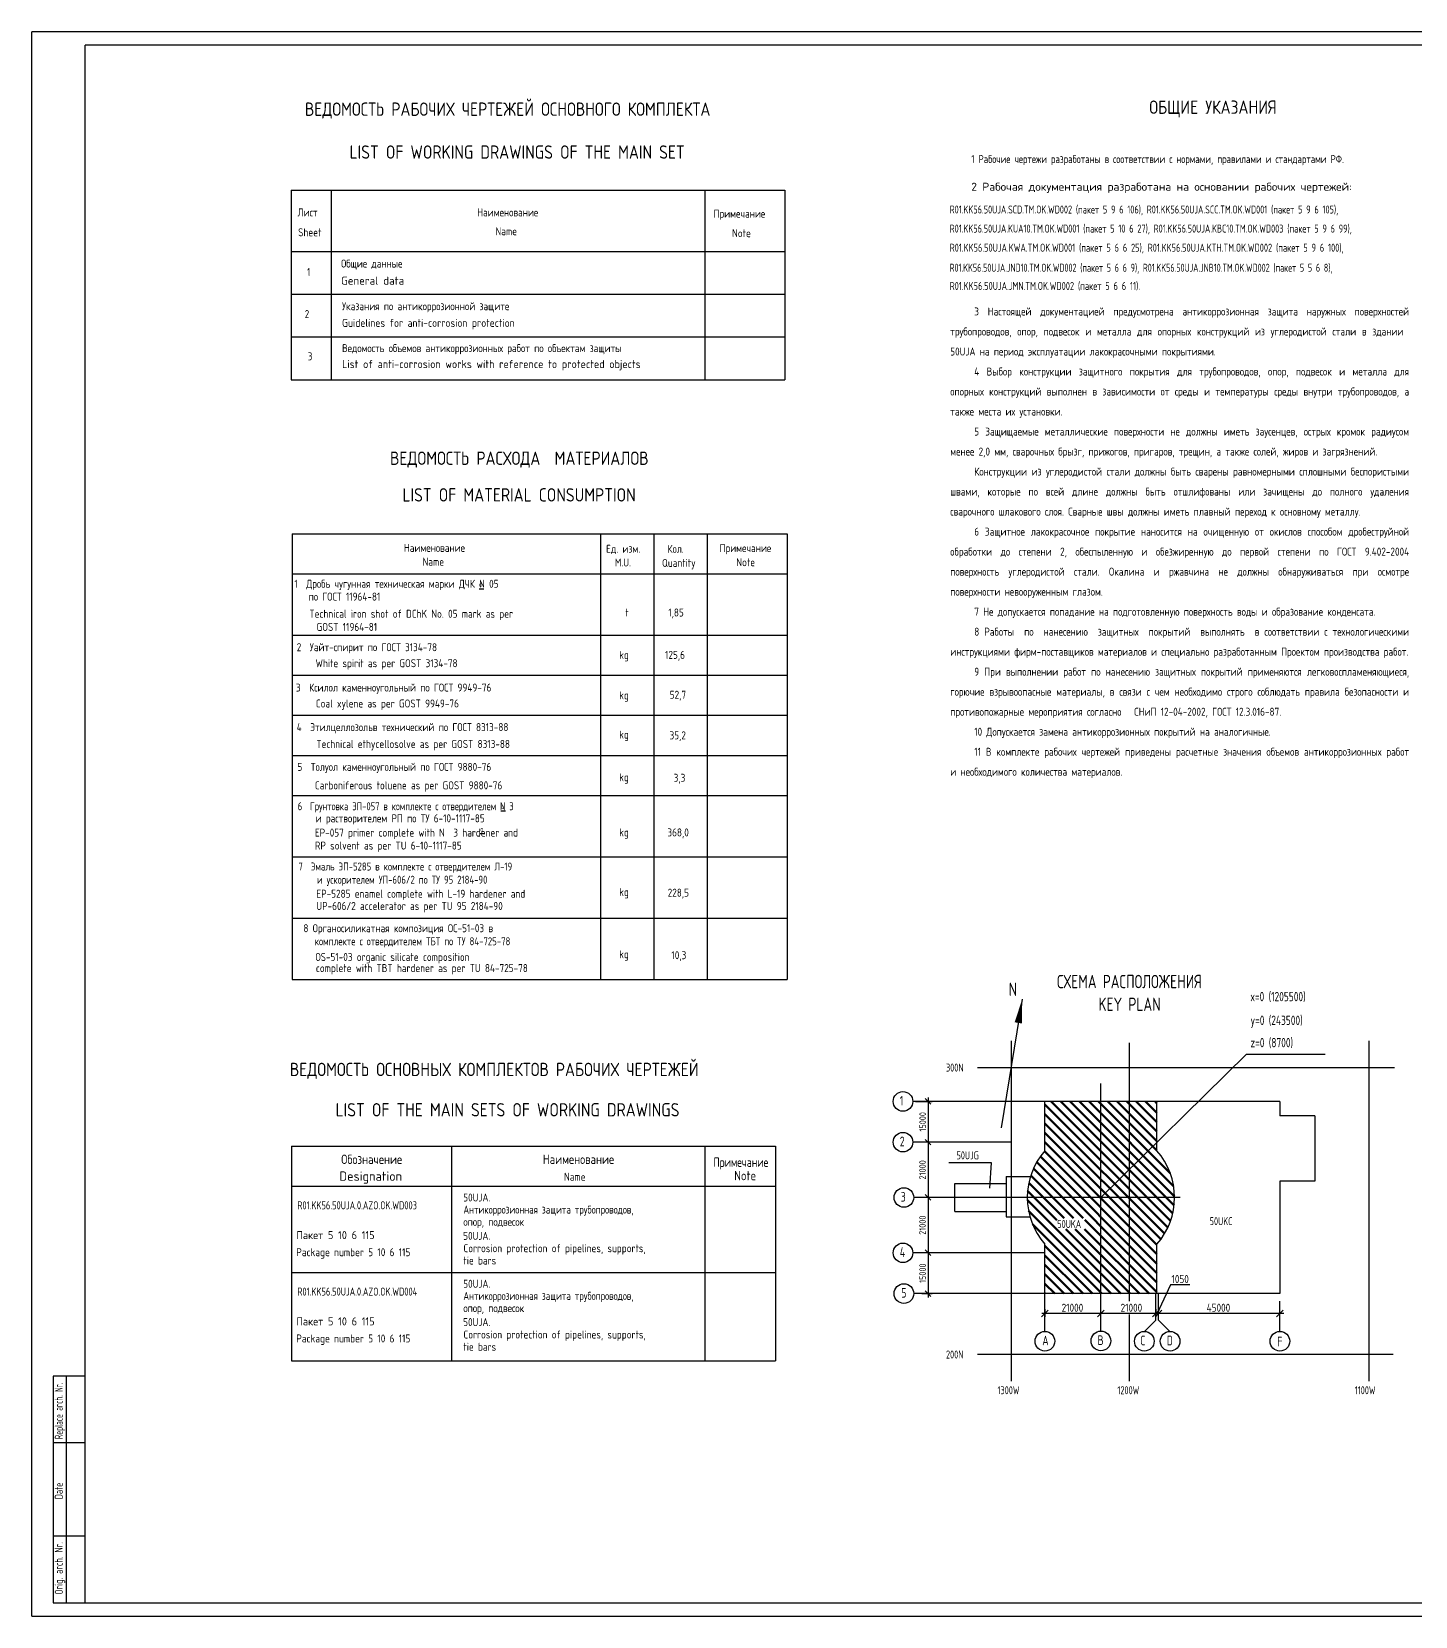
# Model space of a CAD drawing. Header units: millimetres. Extents: x 133356 to 134197, y -259 to 335.
# Drawn here: x 133356 to 133874, y -259 to 335 of the extents above; entities that cross this region are included whole.
import ezdxf
from ezdxf.enums import TextEntityAlignment as Align

# ---------------------------------------------------------------- set-up
doc = ezdxf.new("R2010")
doc.units = ezdxf.units.MM
doc.header["$LTSCALE"] = 20
doc.header["$MEASUREMENT"] = 0
doc.linetypes.add('CENTER', pattern=[1.49, 1.25, -0.11, 0.02, -0.11])
for name, color, linetype in [('-3.600 Титул', 7, 'Continuous'), ('POST', 7, 'Continuous'), ('TEXT1', 1, 'Continuous'), ('TITUL', 7, 'Continuous'), ('YELLOW', 2, 'Continuous'), ('ОСНОВНОЙ', 3, 'Continuous'), ('ТОНКИЙ', 7, 'Continuous')]:
    doc.layers.add(name, color=color, linetype=linetype)
doc.layers.add('Текст', color=7, linetype='Continuous', lineweight=25)
doc.styles.add('MONOTXT8', font='MONOTXT8.SHX', dxfattribs={"width": 0.8})
doc.styles.add('ROMANS', font='romans.shx', dxfattribs={"width": 0.8})
doc.styles.get("Standard").update_dxf_attribs({"font": 'romans.shx', "width": 0.8})
doc.dimstyles.new('100', dxfattribs={"dimtxt": 3, "dimasz": 2.5, "dimexe": 1.25, "dimexo": 0.625, "dimtad": 1, "dimdec": 0, "dimlfac": 100, "dimtxsty": 'MONOTXT8', "dimblk": 'OBLIQUE', "dimcen": 2.5, "dimclrt": 2, "dimadec": 0, "dimazin": 0, "dimtfac": 1, "dimtdec": 0, "dimtmove": 1, "dimatfit": 3, "dimldrblk": 'OBLIQUE', "dimfxl": 1, "dimarcsym": 0})
doc.dimstyles.new('50', dxfattribs={"dimtxt": 2.5, "dimasz": 2.12, "dimexe": 1.5, "dimexo": 1, "dimgap": 0.75, "dimtad": 1, "dimdec": 0, "dimlfac": 50, "dimzin": 0, "dimdsep": 46, "dimtxsty": 'MONOTXT8', "dimblk1": 'OBLIQUE', "dimblk2": 'OBLIQUE', "dimsah": 1, "dimcen": 8, "dimdle": 1.5, "dimclrt": 2, "dimadec": 0, "dimazin": 0, "dimtfac": 1, "dimtdec": 0, "dimtofl": 0, "dimtmove": 0, "dimatfit": 3, "dimldrblk": 'OBLIQUE', "dimfxl": 1, "dimtolj": 1, "dimtzin": 0, "dimarcsym": 0})

# ---------------------------------------------------------------- blocks, each defined once
blk = doc.blocks.new('_Oblique')
at = {"color": 0, "lineweight": -2}
blk.add_line((-0.5, -0.5), (0.5, 0.5), dxfattribs=at)
blk = doc.blocks.new('*D7')
at = {"layer": 'Defpoints', "color": 0, "ltscale": 0.05, "transparency": 16777216}
for p in [(133685.78, -66.1), (133691.53, -81.36), (133696.95, -81.36)]:
    blk.add_point(p, dxfattribs=at)
at = {"layer": 'TITUL', "color": 0, "linetype": 'Continuous', "lineweight": -2, "ltscale": 0.005, "transparency": 16777216}
for p, q in [((133691.53, -64.6), (133691.53, -82.86)), ((133686.78, -66.1), (133693.03, -66.1)), ((133695.95, -81.36), (133690.03, -81.36))]:
    blk.add_line(p, q, dxfattribs=at)
at = {"layer": 'TITUL', "color": 0, "lineweight": -2, "ltscale": 0.05, "transparency": 16777216, "xscale": 2.12, "yscale": 2.12, "zscale": 2.12}
for p, rotation in [((133691.53, -66.1), 90), ((133691.53, -81.36), 270)]:
    blk.add_blockref('_Oblique', p, dxfattribs=dict(at, rotation=rotation))
at = {"layer": 'TITUL', "color": 2, "ltscale": 0.05, "transparency": 16777216, "insert": (133689.48, -73.73), "char_height": 2.5, "attachment_point": 5, "rotation": 90, "style": 'ROMANS'}
blk.add_mtext('\\A1;{\\W0.8;15000}', dxfattribs=at)
blk = doc.blocks.new('*D8')
at = {"layer": 'Defpoints', "color": 0, "ltscale": 0.05, "transparency": 16777216}
for p in [(133740.21, -102.1), (133691.53, -122.84), (133691.53, -122.84)]:
    blk.add_point(p, dxfattribs=at)
at = {"layer": 'TITUL', "color": 0, "linetype": 'Continuous', "lineweight": -2, "ltscale": 0.005, "transparency": 16777216}
for p, q in [((133691.53, -100.6), (133691.53, -124.34)), ((133739.21, -102.1), (133690.03, -102.1)), ((133690.53, -122.84), (133690.03, -122.84))]:
    blk.add_line(p, q, dxfattribs=at)
at = {"layer": 'TITUL', "color": 0, "lineweight": -2, "ltscale": 0.05, "transparency": 16777216, "xscale": 2.12, "yscale": 2.12, "zscale": 2.12}
for p, rotation in [((133691.53, -102.1), 90), ((133691.53, -122.84), 270)]:
    blk.add_blockref('_Oblique', p, dxfattribs=dict(at, rotation=rotation))
at = {"layer": 'TITUL', "color": 2, "ltscale": 0.05, "transparency": 16777216, "insert": (133689.43, -112.47), "char_height": 2.5, "attachment_point": 5, "rotation": 90, "style": 'ROMANS'}
blk.add_mtext('\\A1;{\\W0.8;21000}', dxfattribs=at)
blk = doc.blocks.new('*D9')
at = {"layer": 'Defpoints', "color": 0, "ltscale": 0.05, "transparency": 16777216}
for p in [(133696.95, -81.36), (133691.53, -102.1), (133740.21, -102.1)]:
    blk.add_point(p, dxfattribs=at)
at = {"layer": 'TITUL', "color": 0, "linetype": 'Continuous', "lineweight": -2, "ltscale": 0.005, "transparency": 16777216}
for p, q in [((133695.95, -81.36), (133690.03, -81.36)), ((133691.53, -79.86), (133691.53, -103.6)), ((133739.21, -102.1), (133690.03, -102.1))]:
    blk.add_line(p, q, dxfattribs=at)
at = {"layer": 'TITUL', "color": 0, "lineweight": -2, "ltscale": 0.05, "transparency": 16777216, "xscale": 2.12, "yscale": 2.12, "zscale": 2.12}
for p, rotation in [((133691.53, -81.36), 90), ((133691.53, -102.1), 270)]:
    blk.add_blockref('_Oblique', p, dxfattribs=dict(at, rotation=rotation))
at = {"layer": 'TITUL', "color": 2, "ltscale": 0.05, "transparency": 16777216, "insert": (133689.43, -91.73), "char_height": 2.5, "attachment_point": 5, "rotation": 90, "style": 'ROMANS'}
blk.add_mtext('\\A1;{\\W0.8;21000}', dxfattribs=at)
blk = doc.blocks.new('*D10')
at = {"layer": 'Defpoints', "color": 0, "ltscale": 0.05, "transparency": 16777216}
for p in [(133691.53, -122.84), (133688.16, -138.1), (133691.53, -138.1)]:
    blk.add_point(p, dxfattribs=at)
at = {"layer": 'TITUL', "color": 0, "linetype": 'Continuous', "lineweight": -2, "ltscale": 0.005, "transparency": 16777216}
for p, q in [((133690.53, -122.84), (133690.03, -122.84)), ((133691.53, -121.34), (133691.53, -139.6)), ((133689.16, -138.1), (133693.03, -138.1))]:
    blk.add_line(p, q, dxfattribs=at)
at = {"layer": 'TITUL', "color": 0, "lineweight": -2, "ltscale": 0.05, "transparency": 16777216, "xscale": 2.12, "yscale": 2.12, "zscale": 2.12}
for p, rotation in [((133691.53, -122.84), 90), ((133691.53, -138.1), 270)]:
    blk.add_blockref('_Oblique', p, dxfattribs=dict(at, rotation=rotation))
at = {"layer": 'TITUL', "color": 2, "ltscale": 0.05, "transparency": 16777216, "insert": (133689.48, -130.47), "char_height": 2.5, "attachment_point": 5, "rotation": 90, "style": 'ROMANS'}
blk.add_mtext('\\A1;{\\W0.8;15000}', dxfattribs=at)
blk = doc.blocks.new('*D11')
at = {"layer": 'Defpoints', "color": 0, "ltscale": 0.05, "transparency": 16777216}
for p in [(133776.87, -145.55), (133776.87, -145.55), (133777.87, -145.55)]:
    blk.add_point(p, dxfattribs=at)
at = {"layer": 'POST', "color": 0, "lineweight": -2, "transparency": 16777216}
for p, q in [((133782.41, -134.87), (133777.37, -145.55)), ((133789.6, -134.87), (133782.41, -134.87)), ((133776.87, -144.92), (133776.87, -144.3)), ((133777.87, -145.55), (133776.87, -145.55)), ((133777.87, -144.92), (133777.87, -144.3))]:
    blk.add_line(p, q, dxfattribs=at)
at = {"layer": 'POST', "color": 0, "lineweight": -2, "ltscale": 0.05, "transparency": 16777216, "xscale": 2.5, "yscale": 2.5, "zscale": 2.5}
blk.add_blockref('_Oblique', (133776.87, -145.55), dxfattribs=at)
at = {"layer": 'POST', "color": 0, "lineweight": -2, "ltscale": 0.05, "transparency": 16777216, "xscale": 2.5, "yscale": 2.5, "zscale": 2.5, "rotation": 180}
blk.add_blockref('_Oblique', (133777.87, -145.55), dxfattribs=at)
at = {"layer": 'POST', "color": 2, "ltscale": 0.05, "transparency": 16777216, "insert": (133786.01, -132.68), "char_height": 3, "attachment_point": 5, "style": 'ROMANS'}
blk.add_mtext('{\\W0.8;1050}', dxfattribs=at)

msp = doc.modelspace()

# ---------------------------------------------------------------- hatches: boundary and pattern name
at = {"lineweight": 106}
h = msp.add_hatch(dxfattribs=at)
h.set_pattern_fill('ANSI31', scale=20, angle=90)
h.set_pattern_definition([(135, (132123.0443, 997.0006), (-1.767767, -1.767767), [])])
h.paths.add_polyline_path([(133756.3, -66.103), (133735.324, -66.103), (133735.324, -84.574, 0.182595), (133728.702, -102.103), (133756.3, -102.103)])
h.paths.add_polyline_path([(133767.017, -66.103), (133756.3, -66.103), (133756.3, -102.103), (133767.017, -91.54)])
h.paths.add_polyline_path([(133777.3, -66.103), (133767.017, -66.103), (133767.017, -91.54), (133777.3, -81.404)])
h.paths.add_polyline_path([(133777.3, -84.601), (133777.3, -81.404), (133767.017, -91.54), (133767.017, -102.103), (133783.899, -102.103, 0.1822467)])
h.paths.add_polyline_path([(133767.017, -91.54), (133756.3, -102.103), (133767.017, -102.103)])
h.paths.add_polyline_path([(133767.017, -102.103), (133756.3, -102.103), (133756.301, -138.103), (133767.017, -138.103)])
h.paths.add_polyline_path([(133783.899, -102.103), (133767.017, -102.103), (133767.017, -138.103), (133777.3, -138.103), (133777.3, -119.605, 0.1822497)])
h.paths.add_polyline_path([(133739.588, -114.292), (133746.688, -114.292), (133746.688, -109.792), (133739.588, -109.792)], flags=24)
h.paths.add_polyline_path([(133739.822, -113.941), (133739.822, -109.825), (133750.279, -109.825), (133750.279, -113.941)])
edge = h.paths.add_edge_path()
edge.add_line((133756.3, -102.103), (133728.702, -102.103))
edge.add_arc((133755.212, -102.103), 26.51, 179.999865, 221.314827)
edge.add_line((133735.3, -119.605), (133735.3, -138.103))
edge.add_line((133735.3, -138.103), (133756.301, -138.103))
edge.add_line((133756.301, -138.103), (133756.3, -102.103))
h.dxf.unprotected_set("ltscale", 0)

# ---------------------------------------------------------------- linework, layer by layer
at = {"layer": '-3.600 Титул', "color": 2}
msp.add_line((133726.802, -27.747), (133718.919, -75.939), dxfattribs=at)
at = {"layer": '-3.600 Титул', "color": 7, "linetype": 'CENTER', "ltscale": 10}
for p, q in [((133722.601, -43.434), (133722.601, -170.988)), ((133856.78, -43.434), (133856.78, -170.988)), ((133710.027, -53.434), (133866.302, -53.434)), ((133777.3, -66.103), (133685.781, -66.103)), ((133735.3, -138.103), (133686.121, -138.103)), ((133865.811, -160.988), (133710.027, -160.988))]:
    msp.add_line(p, q, dxfattribs=at)
at = {"layer": '-3.600 Титул', "color": 7, "linetype": 'CENTER', "ltscale": 10, "extrusion": (0, 0, -1)}
for p, q in [((133756.301, -152.19), (133756.3, -59.403)), ((133786.023, -102.103), (133686.121, -102.103))]:
    msp.add_line(p, q, dxfattribs=at)
at = {"layer": '-3.600 Титул', "color": 3}
for p, q in [((133735.324, -84.574), (133735.324, -66.103)), ((133777.324, -66.103), (133735.324, -66.103)), ((133777.3, -84.601), (133777.3, -66.103)), ((133735.3, -138.103), (133735.3, -119.605)), ((133777.3, -138.103), (133777.3, -119.605)), ((133777.3, -138.103), (133735.3, -138.103))]:
    msp.add_line(p, q, dxfattribs=at)
at = {"layer": '-3.600 Титул', "color": 7}
for p, q in [((133823.4, -66.103), (133777.3, -66.103)), ((133805.38, -66.103), (133777.3, -66.103)), ((133823.4, -66.103), (133823.4, -71.503)), ((133836.5, -71.503), (133823.4, -71.503)), ((133836.5, -71.503), (133836.5, -96.003)), ((133720.823, -94.233), (133729.897, -94.233)), ((133701.5, -107.304), (133701.5, -96.804)), ((133701.5, -96.804), (133720.823, -96.804)), ((133836.5, -96.003), (133823.4, -96.003)), ((133823.4, -96.003), (133823.401, -138.103)), ((133701.5, -107.304), (133720.823, -107.304)), ((133720.823, -109.293), (133729.696, -109.293)), ((133777.3, -138.103), (133776.873, -138.103)), ((133823.401, -138.103), (133777.3, -138.103)), ((133772.617, -152.297), (133776.873, -148.04)), ((133782.183, -152.297), (133777.926, -148.04))]:
    msp.add_line(p, q, dxfattribs=at)
at = {"layer": '-3.600 Титул', "color": 0, "linetype": 'CENTER', "ltscale": 10}
for p, q in [((133722.601, -81.363), (133685.781, -81.363)), ((133735.3, -122.843), (133685.781, -122.843)), ((133735.3, -152.296), (133735.3, -138.103)), ((133776.873, -148.04), (133776.873, -138.103)), ((133777.926, -148.04), (133777.926, -138.103)), ((133823.401, -152.296), (133823.401, -140.938))]:
    msp.add_line(p, q, dxfattribs=at)
at = {"layer": '-3.600 Титул', "color": 7, "linetype": 'Continuous'}
for p, q in [((133715.321, -89.136), (133699.274, -89.136)), ((133714.658, -98.585), (133715.321, -89.136))]:
    msp.add_line(p, q, dxfattribs=at)
at = {"layer": '-3.600 Титул', "color": 7, "extrusion": (0, 0, -1)}
msp.add_line((133720.823, -94.233), (133720.823, -109.293), dxfattribs=at)
at = {"layer": '-3.600 Титул', "color": 2, "linetype": 'Continuous'}
msp.add_lwpolyline([(133726.802, -27.747, 0, 2.8, 0), (133725.347, -36.644, 2.8, 2.8, 0)], format="xyseb", dxfattribs=at)
at = {"layer": '-3.600 Титул', "color": 0}
for centre in [(133682.101, -66.103), (133682.101, -81.363), (133682.44, -102.103), (133682.101, -122.843), (133682.44, -138.103), (133735.3, -155.976), (133756.301, -155.87), (133772.558, -155.976), (133782.241, -155.976), (133823.401, -155.976)]:
    msp.add_circle(centre, 3.68, dxfattribs=at)
at = {"layer": '-3.600 Титул', "color": 3}
for centre, start, end in [((133755.212, -102.103), 138.60816, 221.314827), ((133757.389, -102.103), 318.685173, 41.39184)]:
    msp.add_arc(centre, 26.51, start, end, dxfattribs=at)
for p, q in [((134196.527, 334.905), (133355.527, 334.905)), ((133355.527, -259.095), (133355.527, 334.905)), ((134196.527, 334.905), (133355.527, 334.905)), ((133355.527, -259.095), (134196.527, -259.095)), ((133355.527, -259.095), (134196.527, -259.095))]:
    msp.add_line(p, q)
at = {"color": 7, "linetype": 'CENTER', "ltscale": 15, "extrusion": (0, 0, -1)}
msp.add_line((133767.017, -140.922), (133767.017, -44.111), dxfattribs=at)
at = {"color": 7}
for p, q in [((133756.3, -102.103), (133810.817, -48.367)), ((133810.817, -48.367), (133840.373, -48.367))]:
    msp.add_line(p, q, dxfattribs=at)
at = {"color": 3}
for p, q in [((133452.967, -82.902), (133452.967, -163.335)), ((133452.967, -82.902), (133634.299, -82.902)), ((133512.967, -163.335), (133512.967, -82.902)), ((133607.967, -163.335), (133607.967, -82.902)), ((133634.299, -82.902), (133634.299, -163.335)), ((133452.967, -97.902), (133634.299, -97.902)), ((133452.967, -163.335), (133634.299, -163.335))]:
    msp.add_line(p, q, dxfattribs=at)
at = {"color": 0}
msp.add_line((133452.967, -130.242), (133634.299, -130.242), dxfattribs=at)
at = {"color": 7, "linetype": 'CENTER', "ltscale": 10, "extrusion": (0, 0, -1)}
msp.add_line((133767.017, -170.988), (133767.017, -145.922), dxfattribs=at)
at = {"layer": 'POST', "color": 0, "ltscale": 0.005}
for p, q in [((133824.901, -145.547), (133734.104, -145.547)), ((133735.3, -144.009), (133735.3, -146.797)), ((133776.873, -144.009), (133776.873, -146.797))]:
    msp.add_line(p, q, dxfattribs=at)
at = {"layer": 'TITUL', "color": 1}
for p, q in [((134191.527, 329.905), (133375.527, 329.905)), ((133375.527, -254.095), (133375.527, 329.905)), ((133375.527, -254.095), (134191.527, -254.095))]:
    msp.add_line(p, q, dxfattribs=at)
at = {"layer": 'TITUL', "color": 1, "linetype": 'Continuous'}
for p, q in [((133363.527, -169.095), (133363.527, -254.095)), ((133375.527, -169.095), (133363.527, -169.095)), ((133368.527, -254.095), (133368.527, -169.095)), ((133375.527, -194.095), (133363.527, -194.095)), ((133375.527, -229.095), (133363.527, -229.095)), ((133363.527, -254.095), (133375.527, -254.095))]:
    msp.add_line(p, q, dxfattribs=at)
at = {"layer": 'ОСНОВНОЙ'}
for p, q in [((133452.806, 275.46), (133452.806, 204.46)), ((133452.806, 275.46), (133637.806, 275.46)), ((133467.806, 275.46), (133467.806, 204.46)), ((133607.806, 275.46), (133607.806, 204.46)), ((133637.806, 275.46), (133637.806, 204.46)), ((133452.806, 252.46), (133637.806, 252.46)), ((133452.806, 204.46), (133637.806, 204.46))]:
    msp.add_line(p, q, dxfattribs=at)
at = {"layer": 'ОСНОВНОЙ', "color": 0}
for p, q in [((133452.806, 236.46), (133637.806, 236.46)), ((133452.806, 220.46), (133637.806, 220.46))]:
    msp.add_line(p, q, dxfattribs=at)
at = {"layer": 'ОСНОВНОЙ', "color": 3}
for p, q in [((133453.158, 146.644), (133453.158, -20.356)), ((133568.742, 146.644), (133568.742, -20.356)), ((133588.742, 146.644), (133588.742, -20.356)), ((133608.742, 146.644), (133608.742, -20.356)), ((133638.742, 146.644), (133638.742, -20.356))]:
    msp.add_line(p, q, dxfattribs=at)
at = {"layer": 'Текст', "color": 2, "linetype": 'Continuous', "ltscale": 15}
for p, q in [((133523.224, 126.105), (133524.944, 126.105)), ((133531.376, 42.886), (133533.095, 42.886)), ((133523.684, 34.307), (133525.404, 34.307))]:
    msp.add_line(p, q, dxfattribs=at)
at = {"layer": 'ТОНКИЙ', "color": 3}
for p, q in [((133453.158, 146.644), (133638.742, 146.644)), ((133453.158, 131.644), (133638.742, 131.644)), ((133453.158, -20.356), (133638.742, -20.356))]:
    msp.add_line(p, q, dxfattribs=at)
at = {"layer": 'ТОНКИЙ', "color": 0}
for p, q in [((133453.158, 108.644), (133638.742, 108.644)), ((133453.158, 93.644), (133638.742, 93.644)), ((133453.158, 78.644), (133638.742, 78.644)), ((133453.158, 63.644), (133638.742, 63.644)), ((133453.158, 48.644), (133638.742, 48.644)), ((133453.158, 25.644), (133638.742, 25.644)), ((133453.158, 2.644), (133638.742, 2.644))]:
    msp.add_line(p, q, dxfattribs=at)

# ---------------------------------------------------------------- block references
at = {"layer": 'POST', "color": 0, "ltscale": 0.005, "xscale": 2.5, "yscale": 2.5, "zscale": 2.5, "rotation": 180}
for p in [(133735.3, -145.547), (133756.301, -145.547), (133823.401, -145.547)]:
    msp.add_blockref('_Oblique', p, dxfattribs=at)
at = {"layer": 'POST', "color": 0, "ltscale": 0.005, "xscale": 2.5, "yscale": 2.5, "zscale": 2.5}
msp.add_blockref('_Oblique', (133776.873, -145.547), dxfattribs=at)

# ---------------------------------------------------------------- texts
at = {"layer": '-3.600 Титул', "color": 3, "style": 'ROMANS', "width": 0.7}
for s, height, p in [('300N', 3, (133698.23, -54.905)), ('1', 3.64, (133680.919, -67.648)), ('2', 3.64, (133680.919, -82.908)), ('3', 3.64, (133681.259, -103.648)), ('50UKA', 3, (133739.938, -113.542)), ('4', 3.64, (133680.919, -124.388)), ('5', 3.64, (133681.48, -139.648)), ('A', 3.64, (133734.32, -157.521)), ('B', 3.64, (133755.062, -157.415)), ('C', 3.64, (133771.064, -157.521)), ('D', 3.64, (133780.977, -157.521)), ('F', 3.64, (133822.42, -157.915)), ('200N', 3, (133698.23, -162.459)), ('1300W', 3, (133717.551, -175.854)), ('1100W', 3, (133851.453, -175.854))]:
    msp.add_text(s, height=height, dxfattribs=at).set_placement(p)
at = {"layer": '-3.600 Титул', "color": 2, "style": 'ROMANS', "width": 0.7}
for s, p in [('50UJG', (133702.173, -87.803)), ('50UKC', (133797.062, -112.468))]:
    msp.add_text(s, height=3, dxfattribs=at).set_placement(p)
at = {"color": 7, "style": 'ROMANS', "width": 0.7}
for s, p in [('x=0 (1205500)', (133812.307, -28.54)), ('y=0 (243500)', (133812.363, -37.434)), ('z=0 (8700)', (133812.372, -45.793))]:
    msp.add_text(s, height=3.5, dxfattribs=at).set_placement(p)
at = {"color": 2, "style": 'ROMANS'}
for s, width, p in [('Обозначение', 0.8, (133482.967, -87.786)), ('Наименование', 0.8, (133560.467, -87.786)), ('Примечание', 0.728939, (133621.338, -89.344)), ('Designation', 0.917672, (133482.608, -94.626)), ('Note', 0.8, (133622.967, -93.898))]:
    msp.add_text(s, height=3.5, dxfattribs=dict(at, width=width)).set_placement(p, align=Align.MIDDLE)
at = {"color": 2, "ltscale": 0.5, "style": 'ROMANS', "width": 0.73}
for s, p in [('R01.KK56.50UJA.0.AZO.OK.WD003', (133455.123, -106.533)), ('R01.KK56.50UJA.0.AZO.OK.WD004', (133455.123, -138.874))]:
    msp.add_text(s, height=3, dxfattribs=at).set_placement(p)
at = {"color": 7, "linetype": 'Continuous'}
for s, width, p in [('Replace arch. Nr.', 0.53, (133367.171, -182.078)), ('Date', 0.7, (133367.171, -212.095)), ('Orig. arch. Nr.', 0.6, (133367.171, -241.095))]:
    msp.add_text(s, height=3, rotation=90, dxfattribs=dict(at, width=width)).set_placement(p, align=Align.CENTER)
at = {"color": 3, "style": 'ROMANS', "width": 0.7}
msp.add_text('1200W', height=3, dxfattribs=at).set_placement((133762.486, -175.854))
at = {"color": 3, "insert": (133767.017, -25.416), "char_height": 5, "width": 61.1375, "attachment_point": 5, "line_spacing_factor": 1.021477, "style": 'ROMANS'}
msp.add_mtext('\\W0.7000;СХЕМА РАСПОЛОЖЕНИЯ KEY PLAN', dxfattribs=at)
at = {"layer": 'POST', "color": 2, "style": 'ROMANS', "width": 0.804606}
for p in [(133454.696, -124.111), (133454.696, -156.451)]:
    msp.add_text('Package number 5 10 6 115', height=3, dxfattribs=at).set_placement(p)
at = {"layer": 'POST', "color": 2, "ltscale": 0.005, "char_height": 3, "attachment_point": 5, "style": 'ROMANS'}
for s, insert in [('{\\W0.8;21000}', (133745.625, -143.422)), ('{\\W0.8;21000}', (133767.732, -143.422)), ('{\\W0.8;45000}', (133800.351, -143.422))]:
    msp.add_mtext(s, dxfattribs=dict(at, insert=insert))
at = {"layer": 'TEXT1', "color": 3, "style": 'ROMANS', "width": 0.7}
msp.add_text('N', height=5, dxfattribs=at).set_placement((133721.755, -26.566))
at = {"layer": 'YELLOW'}
for s, width, p in [('1 Рабочие чертежи разработаны в соответствии с нормами, правилами и стандартами РФ.', 0.759474, (133707.698, 285.672)), ('2 Рабочая документация разработана на основании рабочих чертежей:', 1.008048, (133707.691, 275.28)), ('Общие данные', 0.8, (133471.49, 246.48)), ('1', 0.8, (133458.755, 243.345)), ('General data', 0.944842, (133471.49, 240.08)), ('Указания по антикоррозионной защите', 0.8, (133471.854, 230.497)), ('Guidelines for anti-corrosion protection', 0.833502, (133471.854, 224.247)), ('Ведомость объемов антикоррозионных работ по объектам защиты', 0.8, (133471.861, 214.774)), ('List of anti-corrosion works with reference to protected objects', 0.877568, (133471.861, 208.813)), ('Ед. изм.', 0.8, (133570.811, 139.559)), ('M.U.', 0.8, (133574.091, 134.435)), ('Quantity', 0.8, (133591.799, 134.291)), ('Кол.', 0.8, (133593.805, 139.546)), ('  kg', 0.8, (133572.531, 99.758)), ('3  Ксилол каменноугольный по ГОСТ 9949-76', 0.8, (133454.553, 87.551)), ('Coal xylene as per GOST 9949-76', 0.8, (133462.022, 81.574)), ('  kg', 0.8, (133572.531, 84.653)), ('4  Этилцеллозольв технический по ГОСТ 8313-88', 0.8, (133454.863, 72.717)), ('  kg', 0.8, (133572.531, 69.919)), ('Technical ethycellosolve as per GOST 8313-88', 0.8, (133462.205, 66.402)), ('5  Толуол каменноугольный по ГОСТ 9880-76', 0.8, (133455.137, 57.821)), (' Carboniferous toluene as per GOST 9880-76', 0.8, (133460.083, 50.898)), ('  kg', 0.8, (133572.531, 53.928)), ('  kg', 0.8, (133572.531, 33.279)), ('  kg', 0.8, (133572.531, 10.909)), ('  kg', 0.8, (133572.531, -12.417))]:
    msp.add_text(s, height=3, dxfattribs=dict(at, width=width)).set_placement(p)
at = {"layer": 'YELLOW', "color": 2}
for s, width, p in [(' 2', 0.8, (133456.261, 227.558)), ('3', 0.8, (133458.975, 211.717)), ('3,3', 0.8, (133596.159, 53.725)), ('8 Органосиликатная композиция ОС-51-03 в', 0.8, (133457.368, -2.667)), (' комплекте с отвердителем ТБТ по ТУ 84-725-78', 0.759458, (133460.104, -7.56)), ('ОS-51-03 organic silicate composition ', 0.8, (133461.9, -13.443)), ('complete with TBT hardener as per TU 84-725-78', 0.8, (133462.043, -17.599))]:
    msp.add_text(s, height=3, dxfattribs=dict(at, width=width)).set_placement(p)
at = {"layer": 'YELLOW', "color": 2, "style": 'ROMANS'}
for s, width, p in [('Name', 0.8, (133555.055, -95.841)), ('Пакет 5 10 6 115', 0.890637, (133454.71, -117.709)), ('Пакет 5 10 6 115', 0.890637, (133454.71, -150.049))]:
    msp.add_text(s, height=3, dxfattribs=dict(at, width=width)).set_placement(p)
at = {"layer": 'YELLOW', "style": 'ROMANS'}
for s, width, p in [('50UJA.  ', 0.8, (133517.278, -103.605)), ('Антикоррозионная защита трубопроводов, ', 0.7654, (133517.33, -108.138)), ('опор, подвесок ', 0.8, (133517.339, -112.723)), ('50UJA. ', 0.8, (133517.258, -117.978)), ('tie bars', 0.8, (133517.339, -127.229)), ('Corrosion protection of pipelines, supports,', 0.8, (133517.356, -122.63)), ('50UJA.  ', 0.8, (133517.278, -135.945)), ('Антикоррозионная защита трубопроводов, ', 0.7654, (133517.33, -140.479)), ('опор, подвесок ', 0.8, (133517.339, -145.063)), ('50UJA. ', 0.8, (133517.258, -150.318)), ('Corrosion protection of pipelines, supports,', 0.8, (133517.356, -154.97)), ('tie bars', 0.8, (133517.339, -159.569))]:
    msp.add_text(s, height=3, dxfattribs=dict(at, width=width)).set_placement(p)
at = {"layer": 'YELLOW', "insert": (133699.823, 246.519), "char_height": 3, "width": 186.35121, "attachment_point": 1, "style": 'ROMANS'}
msp.add_mtext('\\pxi3,r6.3546qjsm1.5;\\P\\pi0,r0ql;\\P\\pi3qj;3 Настоящей документацией предусмотрена антикоррозионная защита наружных поверхностей трубопроводов, опор, подвесок и металла для опорных конструкций из углеродистой стали в здании  50UJA на период эксплуатации лакокрасочными покрытиями.\\P4 Выбор конструкции защитного покрытия для трубопроводов, опор, подвесок и металла для опорных конструкций выполнен в зависимости от среды и температуры среды внутри трубопроводов, а также места их установки.   \\P{\\C2;5 Защищаемые металлические поверхности не должны иметь заусенцев, острых кромок }радиусом менее 2,0 мм, сварочных брызг, прижогов, пригаров, трещин, а также солей, жиров и загрязнений. \\PКонструкции из углеродистой стали должны быть сварены равномерными сплошными беспористыми швами, которые по всей длине должны быть отшлифованы или зачищены до полного удаления сварочного шлакового слоя. Сварные швы должны иметь плавный переход к основному металлу. \\P6 Защитное лакокрасочное покрытие наносится на очищенную от окислов способом дробеструйной обработки до степени 2, обеспыленную и обезжиренную до первой степени по ГОСТ 9.402-2004 поверхность углеродистой стали.{\\C6; }Окалина и ржавчина не должны обнаруживаться при осмотре поверхности невооруженным глазом. \\P7 Не допускается попадание на подготовленную поверхность воды и образование конденсата.  \\P8 Работы  по  нанесению  защитных  покрытий  выполнять  в соответствии с технологическими инструкциями фирм-поставщиков материалов и специально разработанным Проектом производства работ.   \\P9 При выполнении работ по нанесению защитных покрытий применяются легковоспламеняющиеся, горючие взрывоопасные материалы, в связи с чем необходимо строго соблюдать правила безопасности и  противопожарные мероприятия согласн{\\C2;о   СНиП 12-04-2002, ГОСТ 12.3.016-87. \\P10 Допускается замена антикоррозионных покрытий на аналогичные. \\P}11 В комплекте рабочих чертежей приведены расчетные значения объемов антикоррозионных работ и необходимого количества материалов.   ', dxfattribs=at)
at = {"layer": 'Текст', "color": 3, "width": 0.8}
for s, p in [('ВЕДОМОСТЬ РАБОЧИХ ЧЕРТЕЖЕЙ ОСНОВНОГО КОМПЛЕКТА', (133457.935, 303.359)), ('ОБЩИЕ УКАЗАНИЯ', (133774.451, 304.105)), ('LIST OF WORKING DRAWINGS OF THE MAIN SET', (133474.691, 287.288)), ('ВЕДОМОСТЬ РАСХОДА  МАТЕРИАЛОВ', (133489.833, 172.514)), ('LIST OF MATERIAL CONSUMPTION', (133494.514, 158.779))]:
    msp.add_text(s, height=5, dxfattribs=at).set_placement(p)
at = {"layer": 'Текст', "color": 2}
for s, width, p in [('Лист', 0.8, (133455.166, 265.672)), ('Наименование', 0.8, (133522.485, 265.672)), ('Примечание', 0.8, (133611.129, 265.194)), ('R01.KK56.50UJA.SCD.TM.OK.WD002 (пакет 5 9 6 106), R01.KK56.50UJA.SCC.TM.OK.WD001 (пакет 5 9 6 105),', 0.7, (133699.616, 266.75)), ('Name', 0.8, (133529.366, 258.604)), ('R01.KK56.50UJA.KUA10.TM.OK.WD001 (пакет 5 10 6 27), R01.KK56.50UJA.KBC10.TM.OK.WD003 (пакет 5 9 6 99),', 0.671, (133699.616, 259.595)), ('Sheet', 0.8, (133455.406, 258.196)), ('Note', 0.8, (133618.053, 257.878)), ('R01.KK56.50UJA.KWA.TM.OK.WD001 (пакет 5 6 6 25), R01.KK56.50UJA.KTH.TM.OK.WD002 (пакет 5 9 6 100),', 0.708, (133699.616, 252.439)), ('R01.KK56.50UJA.JND10.TM.OK.WD002 (пакет 5 6 6 9), R01.KK56.50UJA.JNB10.TM.OK.WD002 (пакет 5 5 6 8),', 0.687, (133699.616, 244.926)), ('R01.KK56.50UJA.JMN.TM.OK.WD002 (пакет 5 6 6 11).', 0.709, (133699.616, 238.097)), ('Наименование', 0.8, (133495.023, 139.91)), ('Примечание', 0.8, (133613.384, 139.834)), ('Name', 0.8, (133502.037, 134.714)), ('Note', 0.8, (133619.64, 134.523)), (' 1  Дробь чугунная техническая марки ДЧК N 05', 0.8, (133452.401, 126.455)), ('   по ГОСТ 11964-81', 0.8, (133454.568, 121.633)), ('   Technical iron shot of DChK No. 05 mark as per', 0.8, (133454.84, 115.216)), ('GOST 11964-81', 0.8, (133462.316, 110.283)), ('t', 0.8, (133578.005, 115.688)), ('1,85', 0.8, (133594.145, 115.683)), ('2  Уайт-спирит по ГОСТ 3134-78', 0.8, (133454.861, 102.677)), ('125,6', 0.8, (133592.94, 99.802)), ('White spirit as per GOST 3134-78', 0.8, (133461.915, 96.677)), ('52,7', 0.8, (133594.68, 84.852)), ('35,2', 0.8, (133594.606, 69.638)), ('6  Грунтовка ЭП-057 в комплекте с отвердителем N 3  ', 0.740047, (133455.238, 43.056)), ('EP-057 primer complete with N  3 hardener and  ', 0.8, (133461.683, 33.173)), ('и растворителем РП по ТУ 6-10-1117-85', 0.8, (133461.967, 38.533)), ('368,0', 0.8, (133593.813, 33.252)), ('RP solvent as per TU 6-10-1117-85', 0.8, (133461.683, 28.315)), ('7  Эмаль ЭП-5285 в комплекте с отвердителем Л-19', 0.755472, (133455.493, 20.47)), ('и ускорителем УП-606/2 по ТУ 95 2184-90', 0.755472, (133462.45, 15.525)), ('EP-5285 enamel complete with L-19 hardener and', 0.8, (133462.23, 10.268)), ('228,5', 0.8, (133593.909, 10.66)), ('UP-606/2 accelerator as per TU 95 2184-90', 0.8, (133462.23, 5.667)), ('10,3', 0.8, (133595.314, -12.777))]:
    msp.add_text(s, height=3, dxfattribs=dict(at, width=width)).set_placement(p)
at = {"layer": 'Текст', "color": 2, "style": 'ROMANS', "width": 0.65}
for p in [(133523.28, 126.767), (133531.431, 43.548), (133523.74, 34.97)]:
    msp.add_text('о', height=2, dxfattribs=at).set_placement(p)
at = {"layer": 'Текст', "color": 3, "style": 'ROMANS', "width": 0.8}
for s, p in [('ВЕДОМОСТЬ ОСНОВНЫХ КОМПЛЕКТОВ РАБОЧИХ ЧЕРТЕЖЕЙ', (133452.302, -56.605)), ('LIST OF THE MAIN SETS OF WORKING DRAWINGS', (133469.445, -71.724))]:
    msp.add_text(s, height=5, dxfattribs=at).set_placement(p)

# ---------------------------------------------------------------- dimensions: what is measured, and where the dimension line sits
at = {"layer": 'POST', "color": 0}
dim = msp.add_linear_dim(base=(133776.873, -145.547), p1=(133777.87, -145.547), p2=(133776.873, -145.547), text='{\\W0.8;1050}', dimstyle='100', override={"dimtxsty": 'ROMANS'}, dxfattribs=at)
dim.commit()
dim.dimension.update_dxf_attribs({"geometry": '*D11', "text_midpoint": (133783.038, -134.866), "dimtype": 160})
at = {"layer": 'TITUL', "color": 7, "linetype": 'Continuous', "ltscale": 0.005}
for base, p1, p2, text, override, picture, middle in [((133691.528, -81.363), (133685.781, -66.103), (133696.947, -81.363), '{\\W0.8;15000}', {"dimtxsty": 'ROMANS'}, '*D7', (133689.476, -73.733)), ((133691.528, -102.103), (133696.947, -81.363), (133740.212, -102.103), '{\\W0.8;21000}', {"dimtxsty": 'ROMANS', "dimtmove": 1}, '*D9', (133689.431, -91.733)), ((133691.528, -122.84), (133740.212, -102.103), (133691.528, -122.84), '{\\W0.8;21000}', {"dimtxsty": 'ROMANS', "dimtmove": 1}, '*D8', (133689.431, -112.471)), ((133691.528, -138.103), (133691.528, -122.84), (133688.164, -138.103), '{\\W0.8;15000}', {"dimtxsty": 'ROMANS', "dimtmove": 1}, '*D10', (133689.476, -130.471))]:
    dim = msp.add_linear_dim(base=base, p1=p1, p2=p2, angle=90, text=text, dimstyle='50', override=override, dxfattribs=at)
    dim.commit()
    dim.dimension.update_dxf_attribs({"geometry": picture, "text_midpoint": middle})

doc.saveas('drawing.dxf')
